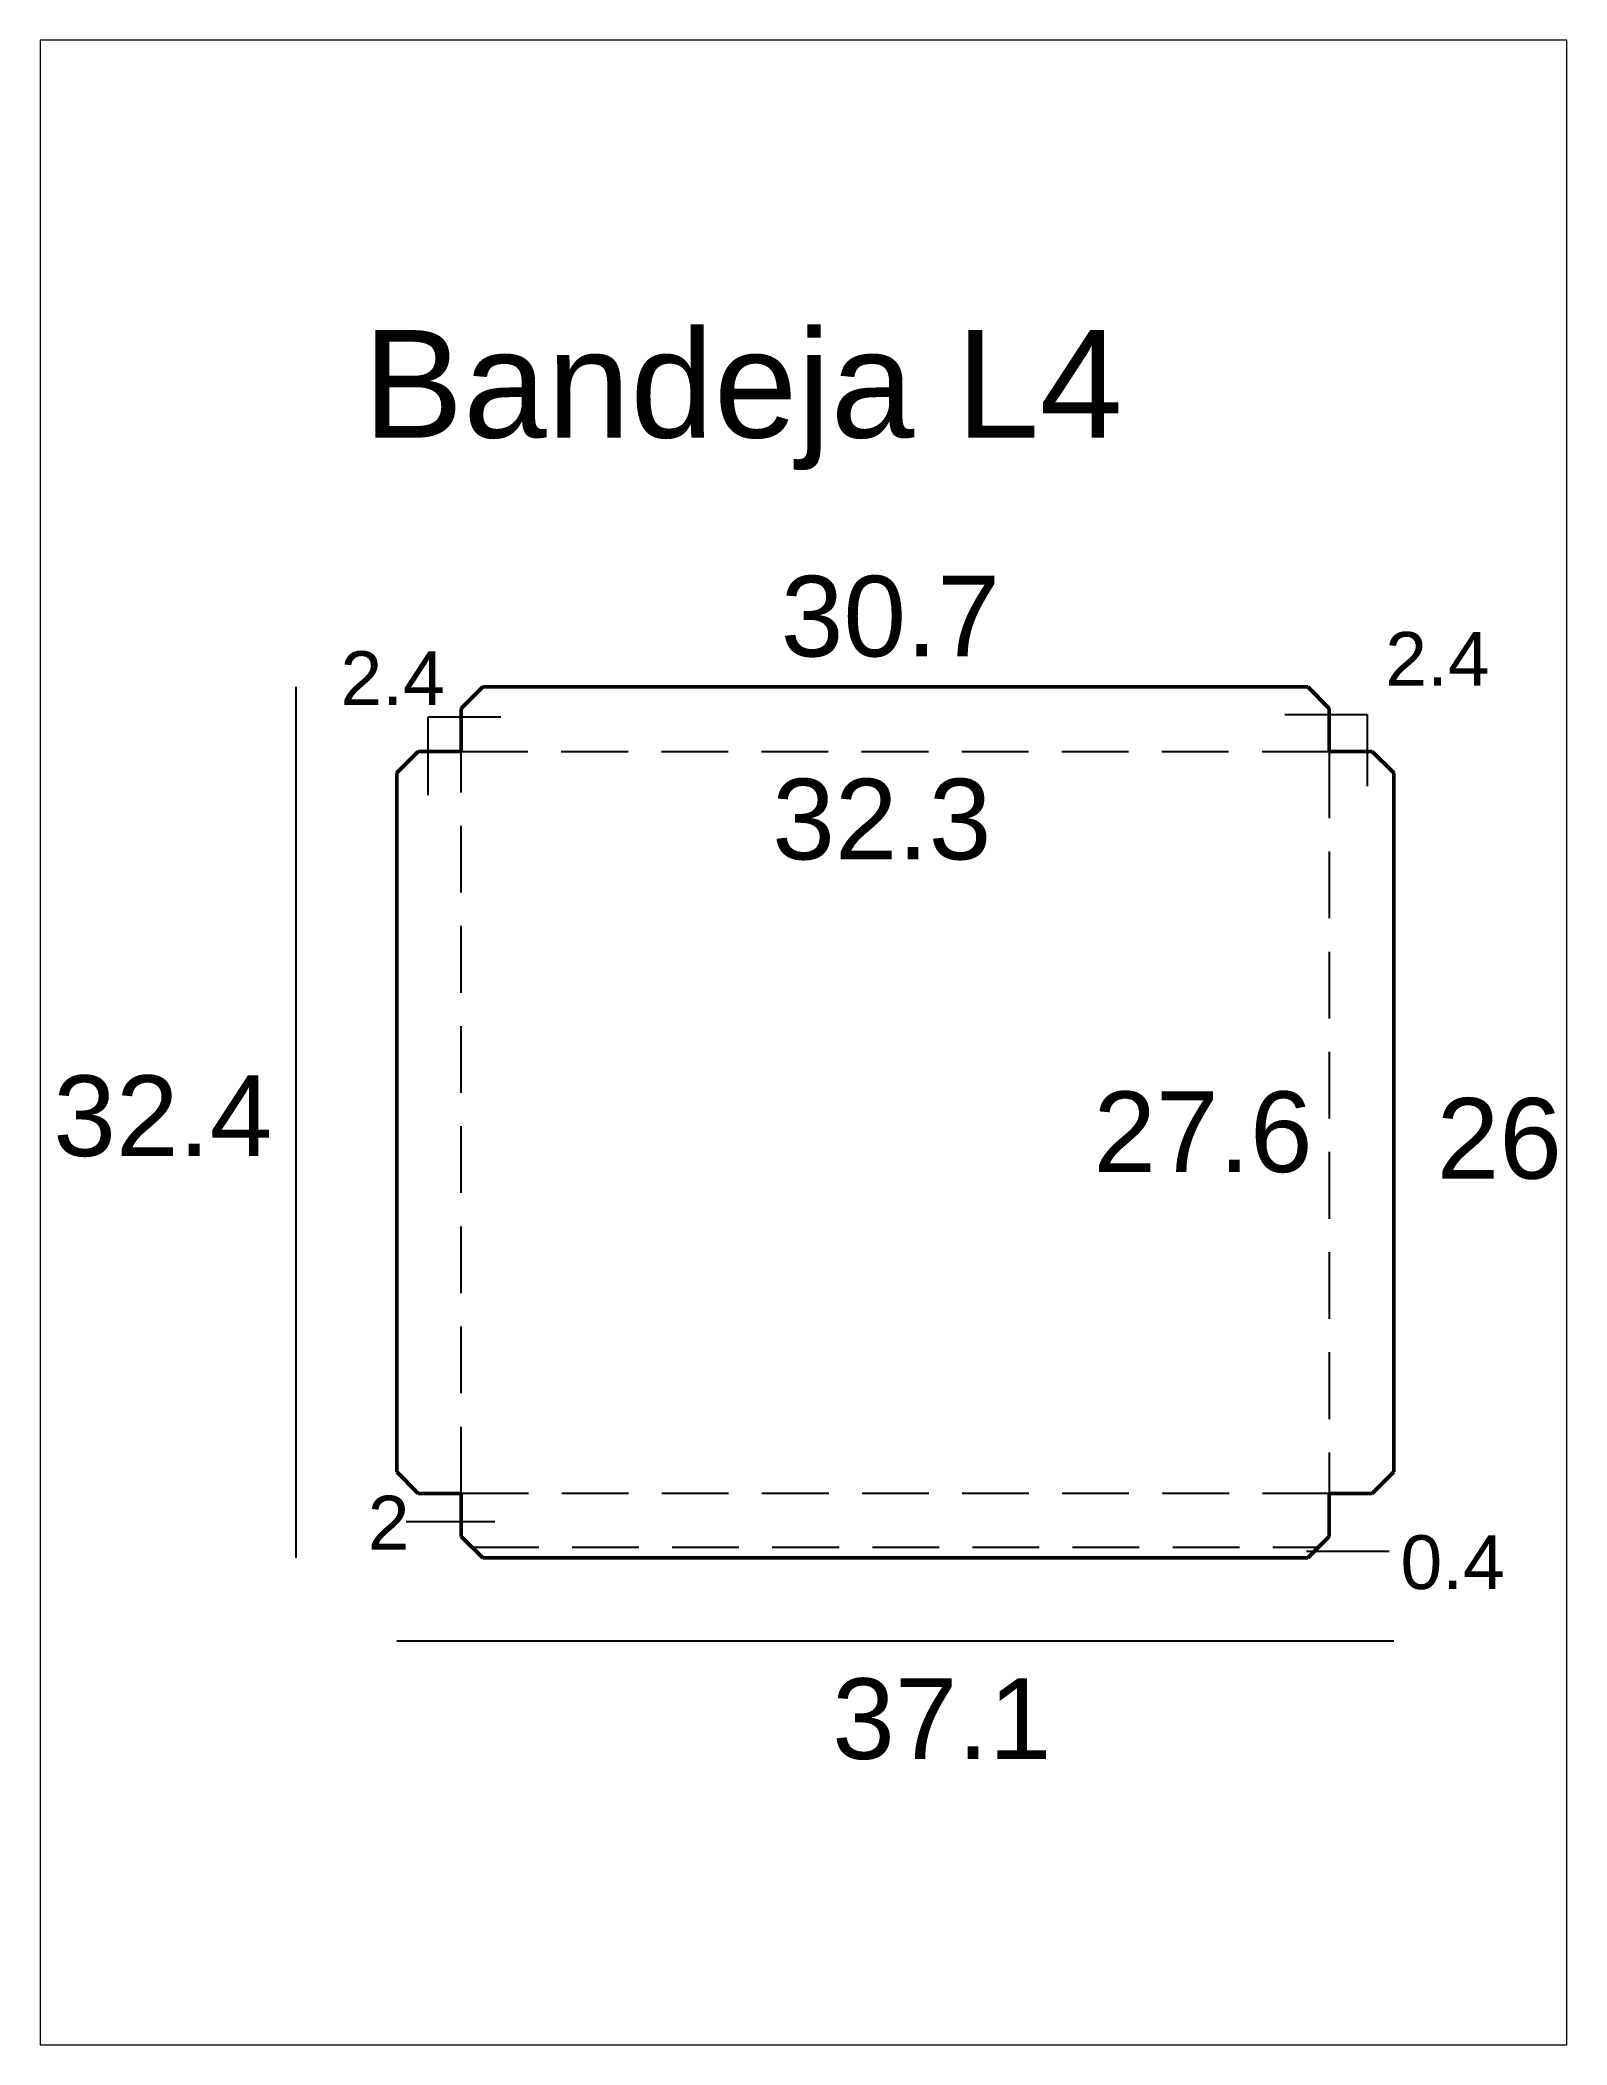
# Paper-space layout 'Layout1' of a CAD drawing. Header units: millimetres. Extents: x 0 to 203, y 0 to 267.
# The model-space entities are those that its viewports show. They can reach past a viewport. Long polylines and large blocks are cut down to what shows.
import ezdxf

# ---------------------------------------------------------------- set-up
doc = ezdxf.new("R2010")
doc.units = ezdxf.units.MM
doc.header["$LTSCALE"] = 0.25
doc.linetypes.add('DASHED', pattern=[19.05, 12.7, -6.35])
doc.styles.get("Standard").update_dxf_attribs({"font": 'arial.ttf'})

msp = doc.modelspace()

# ---------------------------------------------------------------- linework, layer by layer
for p, q in [((3209.12, 2012.57), (3209.12, 1688.57)), ((3258.39, 1972.33), (3258.39, 2001.36)), ((3258.39, 2001.36), (3285.45, 2001.36)), ((3577.26, 2002.26), (3607.82, 2002.26)), ((3607.82, 2002.26), (3607.82, 1975.6)), ((3283.22, 1702.05), (3250.24, 1702.05)), ((3585.28, 1691.1), (3616.07, 1691.1)), ((3246.71, 1657.75), (3617.71, 1657.75))]:
    msp.add_line(p, q)
at = {"color": 150, "lineweight": 50}
for p, q in [((3278.71, 2012.57), (3270.71, 2004.57)), ((3593.71, 2004.57), (3585.71, 2012.57)), ((3270.71, 1988.57), (3270.71, 2004.57)), ((3593.71, 2004.57), (3593.71, 1988.57)), ((3254.71, 1988.57), (3246.71, 1980.57)), ((3254.71, 1988.57), (3270.71, 1988.57)), ((3593.71, 1988.57), (3609.71, 1988.57)), ((3617.71, 1980.57), (3609.71, 1988.57)), ((3246.71, 1720.57), (3254.71, 1712.57)), ((3609.71, 1712.57), (3617.71, 1720.57)), ((3270.71, 1712.57), (3254.71, 1712.57)), ((3270.71, 1696.57), (3270.71, 1712.57)), ((3609.71, 1712.57), (3593.71, 1712.57)), ((3593.71, 1712.57), (3593.71, 1696.57)), ((3270.71, 1696.57), (3278.71, 1688.57)), ((3585.71, 1688.57), (3593.71, 1696.57))]:
    msp.add_line(p, q, dxfattribs=at)
at = {"color": 3, "linetype": 'DASHED'}
for p, q in [((3270.71, 1712.57), (3270.71, 1988.57)), ((3270.71, 1988.57), (3593.71, 1988.57)), ((3593.71, 1988.57), (3593.71, 1712.57)), ((3593.71, 1712.57), (3270.71, 1712.57)), ((3274.71, 1692.57), (3589.71, 1692.57))]:
    msp.add_line(p, q, dxfattribs=at)
at = {"color": 150, "lineweight": 50}
for points in [[(3585.71, 2012.57), (3278.71, 2012.57)], [(3246.71, 1980.57), (3246.71, 1720.57)], [(3617.71, 1720.57), (3617.71, 1980.57)], [(3278.71, 1688.57), (3585.71, 1688.57)]]:
    msp.add_lwpolyline(points, dxfattribs=at)

# ---------------------------------------------------------------- texts
at = {"attachment_point": 1}
for s, width, insert, char_height in [('Bandeja L4', 359.2547, (3234.22, 2145.26), 40), ('30.7', 20.129, (3389.63, 2053.88), 30), ('2.4', 8.416, (3614.59, 2032.97), 20), ('2.4', 8.416, (3225.77, 2025.8), 20), ('32.3', 55.3548, (3386.45, 1978.39), 30), ('{\\C3;32.4}', 56.7208, (3118.9, 1868.05), 30), ('27.6', 18.2419, (3505.97, 1862.09), 30), ('26', 11.9516, (3633.7, 1859.64), 30), ('2', 20, (3235.92, 1711.7), 20), ('0.4', 9.0172, (3620.24, 1697.01), 20), ('{\\C3;37.1}', 45.5013, (3408.76, 1643.8), 30)]:
    msp.add_mtext_dynamic_manual_height_columns(s, width=width, gutter_width=12.5, heights=[0], dxfattribs=dict(at, insert=insert, char_height=char_height))

psp = doc.layouts.get("Layout1")

# ---------------------------------------------------------------- viewports
at = {"layer": '0'}
psp.add_viewport(center=(101.58, 133.39), size=(203.16, 266.621), view_center_point=(3398.08, 1880.3), view_height=745.669, dxfattribs=at)

doc.saveas('drawing.dxf')
